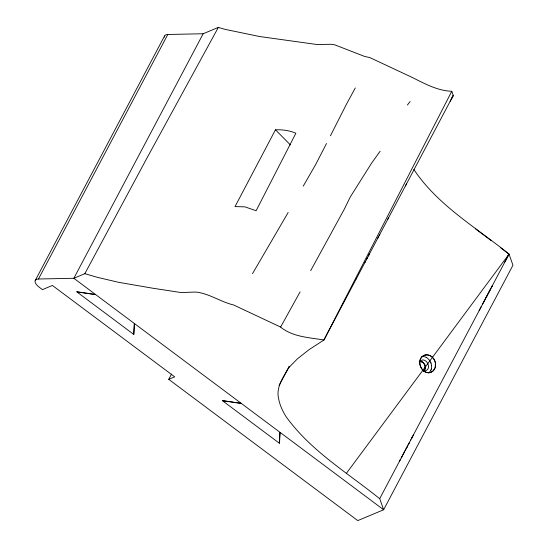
<?xml version="1.0" encoding="UTF-8"?>
<svg xmlns="http://www.w3.org/2000/svg" width="548" height="548" viewBox="0 0 548 548"><rect width="100%" height="100%" fill="white"/><g stroke="black" fill="none" stroke-linecap="round" stroke-linejoin="round"><path stroke-width="0.82" d="M133.698 334.259L134.274 323.498M134.459 323.573L133.87 334.506L76.638 291.742L95.558 294.509M279.329 443.085L279.905 432.324M280.09 432.399L279.501 443.332L222.269 400.567L241.189 403.328M289.07 366.55C284.042 376.599 275.685 386.628 278.603 398.608C279.761 405.068 282.576 411.082 286.049 416.603C310.127 450.216 346.521 472.171 378.312 497.584L379.716 498.639L383.627 509.763L357.762 520.6L168.736 379.346L171.524 374.065M431.434 368.468L431.571 365.386M432.742 371.277L435.187 367.598L435.393 362.803M330.444 135.808L346.398 104.319L355.296 87.954M492.173 286.008L491.529 287.221M326.492 143.514L315.627 164.612L303.236 186.142M164.373 37.154A10.145 4.425 27.9 0 1 167.791 34.483L203.171 33.75L218.337 27.4L225.057 29.352L259.553 36.517L317.141 44.539L330.876 44.272L334.691 44.799L364.639 56.451L369.832 57.581L411.754 77.227C424.501 83.536 437.119 90.694 451.778 91.283L323.937 340L309.175 349.569L297.434 358.81L288.591 367.818L279.076 385.436M407.445 446.202L407.596 445.921M275.473 129.787L235.024 206.589L245.011 206.87L256.108 210.733L295.865 133.239C289.467 130.41 282.405 129.581 275.473 129.787L290.426 144.939M484.24 301.01L482.528 304.236M399.465 461.3L400.259 459.793M379.716 498.639L404.602 451.586L404.116 452.504M405.986 448.963L404.993 450.84M409.13 443.024L409.541 442.243M481.329 306.503L480.87 307.373M484.405 300.701L484.316 300.859M484.768 300.009L485.603 298.42M490.494 289.173L489.57 290.926M356.262 278.877L356.666 278.117M364.845 262.643L365.358 261.67M366.365 259.773L367.434 257.752M368.386 255.95L369.503 253.84M377.784 238.175L378.49 236.846M379.161 235.585L379.826 234.318M387.813 219.221L388.594 217.741M405.404 185.964L406.445 183.991M450.189 101.277L453.251 95.482L451.778 91.283M451.703 98.414L453.251 95.482L323.937 340C309.593 337.575 294.166 337.068 281.953 328.184L280.617 327.06L233.558 304.948C220.563 301.927 208.966 293.296 195.636 292.043L181.087 292.55L153.098 288.269L118.437 282.275L97.407 277.336L84.837 273.678L73.85 278.281L38.463 279.007A10.145 4.425 27.9 0 0 39.257 287.241L42.456 289.625L52.403 285.46L174.702 376.846L168.736 379.346M407.328 446.435L407.061 446.935M402.006 456.491L402.746 455.093M403.027 454.566L404.047 452.634M406.109 448.73L406.5 448.004M410.473 440.489L410.836 439.804M412.329 436.975L411.733 438.099L413.322 435.091M401.787 456.902L401.252 457.909M408.116 444.935L408.972 443.311M479.411 310.127L479.151 310.627M480.295 308.462L480.596 307.894M486.919 295.941L486.021 297.633M486.651 296.447L488.124 293.66M488.857 292.276L489.152 291.721M492.118 286.104L490.378 289.399M504.879 261.978L509.037 254.108C476.328 227.53 437.612 205.288 413.843 169.462M492.015 286.296L491.666 286.967M35.223 280.514L164.544 35.99M38.463 279.007L167.791 34.483M203.171 33.75L73.85 278.281L383.627 509.763L512.955 265.239L509.037 254.108L346.315 473.451M288.591 367.818L289.385 366.311M480.069 308.887L479.589 309.805M486.364 296.995L485.912 297.838M487.651 294.55L487.357 295.105M488.069 293.762L488.932 292.132M489.248 291.543L490.083 289.954M404.862 451.086L405.575 449.75M509.037 254.108L405.876 449.175M84.837 273.678L146.542 158.831L218.337 27.4M300.105 291.844L280.617 327.06M419.508 362.118C425.166 354.364 433.619 369.845 424.44 370.914M288.138 212.535L252.491 273.705M310.668 270.678L344.192 209.411L350.336 196.869L371.565 163.181L380.134 151.2M407.397 105.017L410.137 101.49M432.701 371.311C422.851 378.23 413.61 358.632 425.063 355.056M425.104 355.042C429.975 353.864 434.55 358.139 435.379 362.749M421.864 356.577L423.077 356.536A9.063 7.651 66.4 0 1 424.289 356.68A9.193 7.747 66 0 1 425.447 357.077L426.536 357.556M419.508 361.338L422.7 362.194L424.953 365.057L425.289 368.605L423.693 371.318L425.289 368.605L424.844 364.797A5.576 4.727 67.3 0 0 423.974 363.379L422.296 361.94M419.686 361.317L422.501 362.064M424.241 370.914L423.303 370.811M77.015 291.906L95.633 294.625M222.646 400.732L241.271 403.451M475.637 228.927L491.042 240.538M500.447 247.634L507.407 252.881M507.736 253.128L508.215 253.491M429.557 360.262L427.515 358.2A9.035 7.535 65.3 0 0 426.543 357.529M430.701 362.228L431.05 363.105M431.392 368.448A9.234 7.836 66.9 0 1 431.07 369.612M430.961 363.132A9.097 7.562 68 0 1 431.475 365.386M429.474 360.331A9.138 7.665 67 0 1 430.612 362.276M430.769 370.311A9.097 7.651 69.1 0 1 429.81 371.873L429.317 372.462A9.193 7.761 69.4 0 1 428.721 372.941M431.139 369.653A9.069 7.665 67.6 0 1 430.838 370.352M406.89 447.264L406.65 447.716L406.89 447.264M419.761 361.851A9.124 7.727 67.3 0 0 430.954 372.298A9.124 7.727 67.3 0 0 432.317 357.193A9.124 7.727 67.3 0 0 419.761 361.851"/></g></svg>
